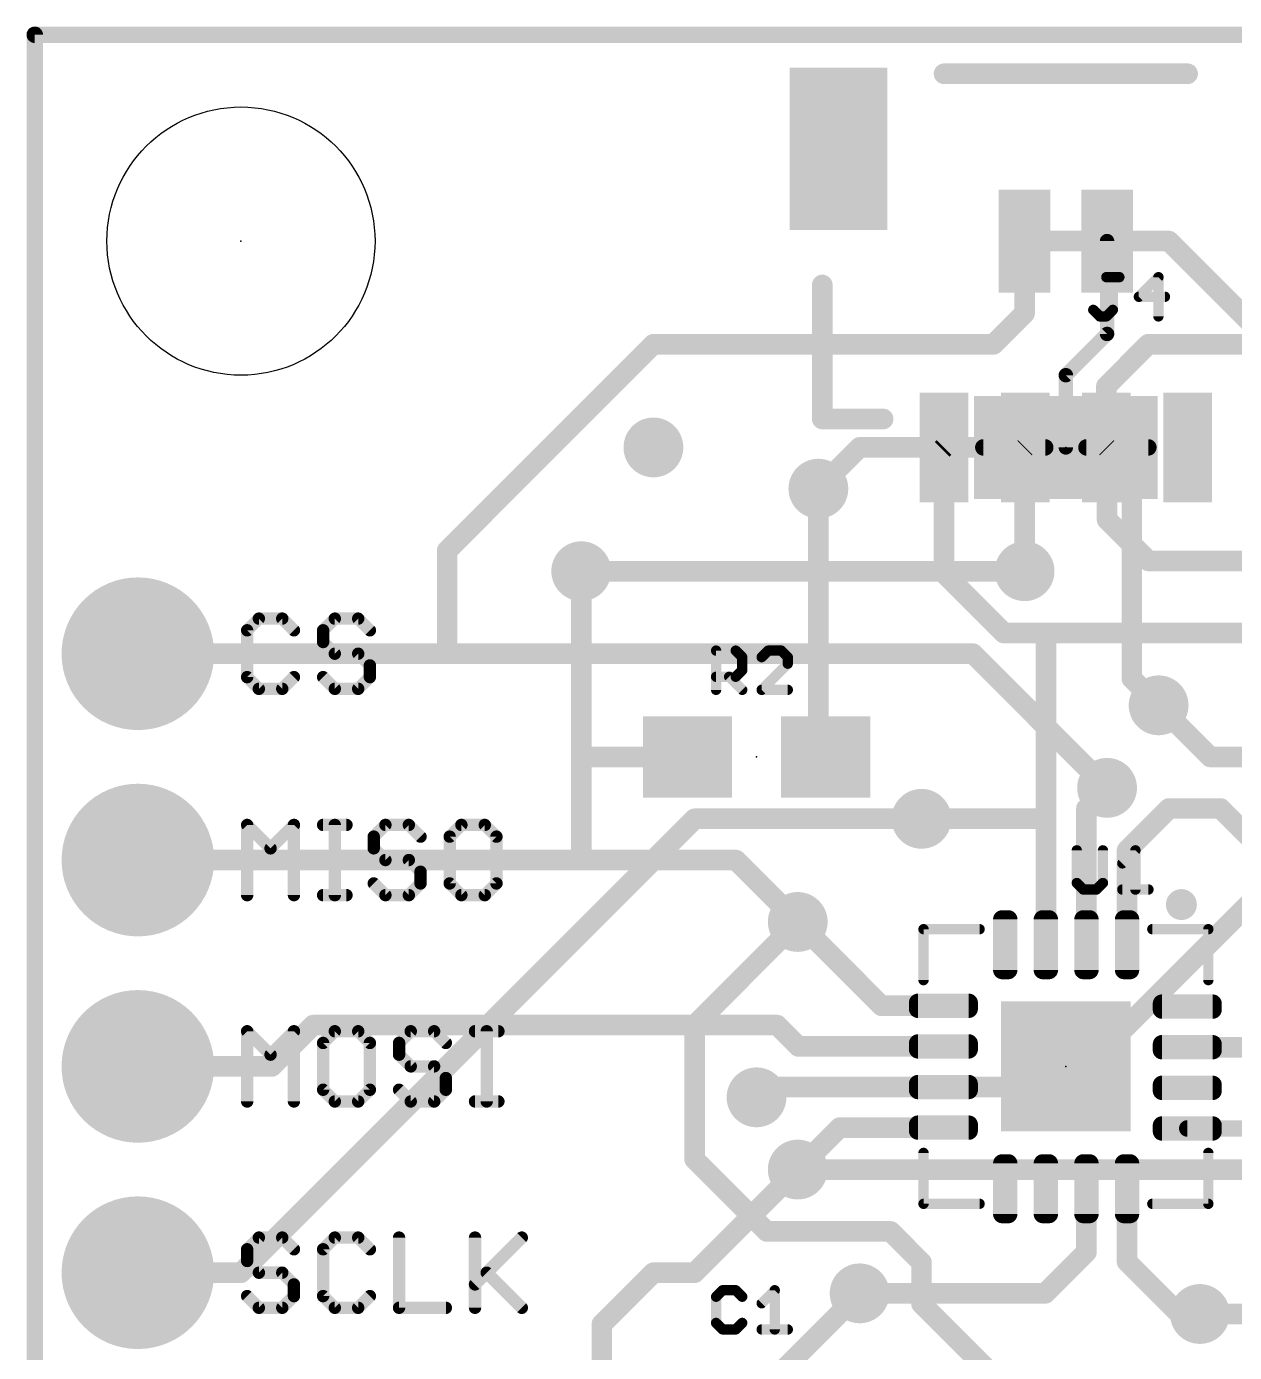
# Model space of a CAD drawing. Extents: x -21 to 25.5, y -12.7 to 25.5.
# Drawn here: x -0.1 to 14.78, y 9.18 to 25.5 of the extents above; entities that cross this region are included whole.
import ezdxf

# ---------------------------------------------------------------- set-up
doc = ezdxf.new("R2010")
doc.units = 0
for name, color, linetype in [('1', 12, 'CONTINUOUS'), ('16', 132, 'CONTINUOUS'), ('17', 110, 'CONTINUOUS'), ('18', 110, 'CONTINUOUS'), ('20', 53, 'CONTINUOUS'), ('21', 41, 'CONTINUOUS'), ('23', 53, 'CONTINUOUS'), ('25', 253, 'CONTINUOUS')]:
    doc.layers.add(name, color=color, linetype=linetype)

# ---------------------------------------------------------------- blocks, each defined once
blk = doc.blocks.new('ROUNDP')
at = {"const_width": 0.5}
blk.add_lwpolyline([(0, -0.25, 1), (0, 0.25, 1), (0, -0.25)], format="xyb", dxfattribs=at)
blk = doc.blocks.new('RECT')
blk.add_solid([(-0.5, -0.5), (0.5, -0.5), (-0.5, 0.5), (0.5, 0.5)])
blk = doc.blocks.new('RECT136000X48000R75')
at = {"const_width": 0.1125}
blk.add_lwpolyline([(0.3688, -0.0375), (0.3688, 0.0375, 0.4142), (0.3125, 0.0938), (-0.3125, 0.0938, 0.4142), (-0.3688, 0.0375), (-0.3688, -0.0375, 0.4142), (-0.3125, -0.0938), (0.3125, -0.0938, 0.4142)], format="xyb", close=True, dxfattribs=at)
blk.add_solid([(-0.3379, -0.0629), (0.3379, -0.0629), (-0.3379, 0.0629), (0.3379, 0.0629)])
blk = doc.blocks.new('ROUNDV')
at = {"const_width": 0.5}
blk.add_lwpolyline([(0, -0.25, 1), (0, 0.25, 1), (0, -0.25)], format="xyb", dxfattribs=at)

msp = doc.modelspace()

# ---------------------------------------------------------------- linework, layer by layer
at = {"layer": '1'}
for points, const_width in [([(0, 25.4), (0, 0)], 0.2032), ([(25.4, 25.4), (0, 25.4)], 0.2032), ([(13.2, 21.074), (13.716, 21.59)], 0.254), ([(13.716, 21.59), (15.24, 21.59)], 0.254), ([(13.2, 20.32), (13.2, 21.074)], 0.254), ([(11.2, 20.32), (11.176, 20.296)], 0.254), ([(11.2, 20.32), (11.2, 18.772)], 0.254), ([(12.2, 20.32), (12.192, 20.312)], 0.254), ([(12.192, 20.312), (12.192, 18.796)], 0.254), ([(13.2, 20.32), (13.208, 20.312)], 0.254), ([(13.208, 20.312), (13.208, 19.431)], 0.254), ([(9.652, 16.598), (9.652, 19.812)], 0.254), ([(13.208, 19.431), (13.716, 18.923)], 0.254), ([(13.716, 18.923), (17.907, 18.923)], 0.254), ([(6.731, 18.796), (6.731, 16.51)], 0.254), ([(11.2, 18.772), (11.938, 18.034)], 0.254), ([(12.454, 18.034), (11.938, 18.034)], 0.254), ([(16.637, 18.034), (12.454, 18.034)], 0.254), ([(12.454, 15.748), (12.454, 18.034)], 0.254), ([(13.843, 17.145), (14.478, 16.51)], 0.254), ([(8.04, 16.51), (8.001, 16.549)], 0.254), ([(9.74, 16.51), (9.652, 16.598)], 0.254), ([(6.731, 16.51), (6.731, 15.24)], 0.254), ([(8.04, 16.51), (6.731, 16.51)], 0.254), ([(14.478, 16.51), (15.66, 16.51)], 0.254), ([(12.954, 15.875), (13.208, 16.129)], 0.254), ([(13.208, 16.129), (13.025, 15.946)], 0.254), ([(12.954, 14.198), (12.954, 15.875)], 0.254), ([(13.454, 15.359), (13.97, 15.875)], 0.254), ([(13.97, 15.875), (14.605, 15.875)], 0.254), ([(14.605, 15.875), (16.51, 13.97)], 0.254), ([(10.922, 15.748), (12.454, 15.748)], 0.254), ([(12.454, 14.198), (12.454, 15.748)], 0.254), ([(1.27, 15.24), (6.731, 15.24)], 0.254), ([(6.731, 15.24), (8.636, 15.24)], 0.254), ([(9.398, 14.478), (8.636, 15.24)], 0.254), ([(13.454, 14.198), (13.454, 15.359)], 0.254), ([(10.43, 13.446), (9.398, 14.478)], 0.254), ([(11.192, 13.446), (10.43, 13.446)], 0.254), ([(3.429, 13.208), (2.921, 12.7)], 0.254), ([(9.144, 13.208), (3.429, 13.208)], 0.254), ([(9.406, 12.946), (9.144, 13.208)], 0.254), ([(11.192, 12.946), (9.406, 12.946)], 0.254), ([(14.196, 12.936), (16.274, 12.936)], 0.254), ([(2.921, 12.7), (1.27, 12.7)], 0.254), ([(9.017, 12.446), (8.89, 12.319)], 0.254), ([(11.192, 12.446), (9.017, 12.446)], 0.254), ([(8.946, 12.375), (8.89, 12.319)], 0.254), ([(9.914, 11.946), (9.398, 11.43)], 0.254), ([(11.192, 11.946), (9.914, 11.946)], 0.254), ([(14.196, 11.936), (15.24, 11.936)], 0.2032), ([(9.398, 11.43), (9.693, 11.725)], 0.254), ([(8.128, 10.16), (9.398, 11.43)], 0.254), ([(9.398, 11.43), (9.31, 11.342)], 0.254), ([(12.954, 11.194), (12.954, 10.414)], 0.254), ([(13.454, 11.194), (13.454, 10.295)], 0.254), ([(12.954, 10.414), (12.446, 9.906)], 0.254), ([(6.985, 9.525), (7.62, 10.16)], 0.254), ([(7.62, 10.16), (8.128, 10.16)], 0.254), ([(13.454, 10.295), (14.097, 9.652)], 0.254), ([(12.446, 9.906), (10.16, 9.906)], 0.254), ([(6.985, 8.636), (6.985, 9.525)], 0.254), ([(14.097, 9.652), (14.351, 9.652)], 0.254)]:
    msp.add_lwpolyline(points, dxfattribs=dict(at, const_width=const_width))
for points, const_width in [([(0.0508, 25.4, 1), (-0.0508, 25.4)], 0.1016), ([(0, 25.4508, 1), (0, 25.3492)], 0.1016), ([(13.716, 21.6535, 1), (13.716, 21.5265)], 0.127), ([(13.7609, 21.5451, 1), (13.6711, 21.6349)], 0.127), ([(13.2635, 21.074, 1), (13.1365, 21.074)], 0.127), ([(13.1551, 21.1189, 1), (13.2449, 21.0291)], 0.127), ([(11.1311, 20.3409, 1), (11.2209, 20.2511)], 0.127), ([(11.2635, 20.32, 1), (11.1365, 20.32)], 0.127), ([(11.2449, 20.2751, 1), (11.1551, 20.3649)], 0.127), ([(12.2555, 20.312, 1), (12.1285, 20.312)], 0.127), ([(12.1471, 20.3569, 1), (12.2369, 20.2671)], 0.127), ([(12.2449, 20.2751, 1), (12.1551, 20.3649)], 0.127), ([(13.2449, 20.3649, 1), (13.1551, 20.2751)], 0.127), ([(13.2715, 20.312, 1), (13.1445, 20.312)], 0.127), ([(13.1631, 20.2671, 1), (13.2529, 20.3569)], 0.127), ([(13.1365, 20.32, 1), (13.2635, 20.32)], 0.127), ([(9.7155, 19.812, 1), (9.5885, 19.812)], 0.127), ([(13.2529, 19.4759, 1), (13.1631, 19.3861)], 0.127), ([(13.1445, 19.431, 1), (13.2715, 19.431)], 0.127), ([(13.716, 18.9865, 1), (13.716, 18.8595)], 0.127), ([(13.6711, 18.8781, 1), (13.7609, 18.9679)], 0.127), ([(6.7945, 18.796, 1), (6.6675, 18.796)], 0.127), ([(11.2449, 18.8169, 1), (11.1551, 18.7271)], 0.127), ([(11.1365, 18.772, 1), (11.2635, 18.772)], 0.127), ([(12.1285, 18.796, 1), (12.2555, 18.796)], 0.127), ([(11.938, 18.0975, 1), (11.938, 17.9705)], 0.127), ([(11.8931, 17.9891, 1), (11.9829, 18.0789)], 0.127), ([(12.454, 18.0975, 1), (12.454, 17.9705)], 0.127), ([(12.5175, 18.034, 1), (12.3905, 18.034)], 0.127), ([(12.454, 17.9705, 1), (12.454, 18.0975)], 0.127), ([(13.8879, 17.1899, 1), (13.7981, 17.1001)], 0.127), ([(8.0459, 16.5939, 1), (7.9561, 16.5041)], 0.127), ([(9.6969, 16.6429, 1), (9.6071, 16.5531)], 0.127), ([(9.5885, 16.598, 1), (9.7155, 16.598)], 0.127), ([(6.7945, 16.51, 1), (6.6675, 16.51)], 0.127), ([(6.731, 16.5735, 1), (6.731, 16.4465)], 0.127), ([(6.6675, 16.51, 1), (6.7945, 16.51)], 0.127), ([(7.9951, 16.4651, 1), (8.0849, 16.5549)], 0.127), ([(8.04, 16.4465, 1), (8.04, 16.5735)], 0.127), ([(9.6951, 16.4651, 1), (9.7849, 16.5549)], 0.127), ([(14.478, 16.5735, 1), (14.478, 16.4465)], 0.127), ([(14.4331, 16.4651, 1), (14.5229, 16.5549)], 0.127), ([(13.2529, 16.0841, 1), (13.1631, 16.1739)], 0.127), ([(13.2529, 16.0841, 1), (13.1631, 16.1739)], 0.127), ([(13.0175, 15.875, 1), (12.8905, 15.875)], 0.127), ([(12.9801, 15.9909, 1), (13.0699, 15.9011)], 0.127), ([(13.97, 15.9385, 1), (13.97, 15.8115)], 0.127), ([(14.0149, 15.8301, 1), (13.9251, 15.9199)], 0.127), ([(14.6499, 15.9199, 1), (14.5601, 15.8301)], 0.127), ([(14.605, 15.8115, 1), (14.605, 15.9385)], 0.127), ([(10.922, 15.8115, 1), (10.922, 15.6845)], 0.127), ([(12.5175, 15.748, 1), (12.3905, 15.748)], 0.127), ([(12.454, 15.6845, 1), (12.454, 15.8115)], 0.127), ([(12.9091, 15.9199, 1), (12.9989, 15.8301)], 0.127), ([(12.3905, 15.748, 1), (12.5175, 15.748)], 0.127), ([(1.27, 15.3035, 1), (1.27, 15.1765)], 0.127), ([(6.731, 15.3035, 1), (6.731, 15.1765)], 0.127), ([(6.731, 15.1765, 1), (6.731, 15.3035)], 0.127), ([(8.6809, 15.2849, 1), (8.5911, 15.1951)], 0.127), ([(8.636, 15.1765, 1), (8.636, 15.3035)], 0.127), ([(13.5175, 15.359, 1), (13.3905, 15.359)], 0.127), ([(13.4091, 15.4039, 1), (13.4989, 15.3141)], 0.127), ([(6.6675, 15.24, 1), (6.7945, 15.24)], 0.127), ([(9.4429, 14.5229, 1), (9.3531, 14.4331)], 0.127), ([(9.3531, 14.4331, 1), (9.4429, 14.5229)], 0.127), ([(12.3905, 14.198, 1), (12.5175, 14.198)], 0.127), ([(12.8905, 14.198, 1), (13.0175, 14.198)], 0.127), ([(13.3905, 14.198, 1), (13.5175, 14.198)], 0.127), ([(10.43, 13.5095, 1), (10.43, 13.3825)], 0.127), ([(10.3851, 13.4011, 1), (10.4749, 13.4909)], 0.127), ([(11.192, 13.3825, 1), (11.192, 13.5095)], 0.127), ([(3.429, 13.2715, 1), (3.429, 13.1445)], 0.127), ([(3.4739, 13.1631, 1), (3.3841, 13.2529)], 0.127), ([(9.1889, 13.2529, 1), (9.0991, 13.1631)], 0.127), ([(9.144, 13.1445, 1), (9.144, 13.2715)], 0.127), ([(9.406, 13.0095, 1), (9.406, 12.8825)], 0.127), ([(11.192, 12.8825, 1), (11.192, 13.0095)], 0.127), ([(14.196, 12.9995, 1), (14.196, 12.8725)], 0.127), ([(9.3611, 12.9011, 1), (9.4509, 12.9909)], 0.127), ([(1.27, 12.7635, 1), (1.27, 12.6365)], 0.127), ([(2.8761, 12.7449, 1), (2.9659, 12.6551)], 0.127), ([(2.921, 12.6365, 1), (2.921, 12.7635)], 0.127), ([(9.017, 12.5095, 1), (9.017, 12.3825)], 0.127), ([(9.0619, 12.4011, 1), (8.9721, 12.4909)], 0.127), ([(11.192, 12.3825, 1), (11.192, 12.5095)], 0.127), ([(8.8451, 12.3639, 1), (8.9349, 12.2741)], 0.127), ([(8.8451, 12.3639, 1), (8.9349, 12.2741)], 0.127), ([(8.9909, 12.3301, 1), (8.9011, 12.4199)], 0.127), ([(9.914, 12.0095, 1), (9.914, 11.8825)], 0.127), ([(9.9589, 11.9011, 1), (9.8691, 11.9909)], 0.127), ([(11.192, 11.8825, 1), (11.192, 12.0095)], 0.127), ([(14.196, 11.9868, 1), (14.196, 11.8852)], 0.1016), ([(9.7379, 11.6801, 1), (9.6481, 11.7699)], 0.127), ([(9.2651, 11.3869, 1), (9.3549, 11.2971)], 0.127), ([(9.3531, 11.4749, 1), (9.4429, 11.3851)], 0.127), ([(9.3531, 11.4749, 1), (9.4429, 11.3851)], 0.127), ([(9.4429, 11.3851, 1), (9.3531, 11.4749)], 0.127), ([(9.4429, 11.3851, 1), (9.3531, 11.4749)], 0.127), ([(13.0175, 11.194, 1), (12.8905, 11.194)], 0.127), ([(13.5175, 11.194, 1), (13.3905, 11.194)], 0.127), ([(12.8905, 10.414, 1), (13.0175, 10.414)], 0.127), ([(12.9989, 10.3691, 1), (12.9091, 10.4589)], 0.127), ([(7.62, 10.2235, 1), (7.62, 10.0965)], 0.127), ([(7.6649, 10.1151, 1), (7.5751, 10.2049)], 0.127), ([(8.128, 10.0965, 1), (8.128, 10.2235)], 0.127), ([(13.4989, 10.3399, 1), (13.4091, 10.2501)], 0.127), ([(13.3905, 10.295, 1), (13.5175, 10.295)], 0.127), ([(8.0831, 10.2049, 1), (8.1729, 10.1151)], 0.127), ([(10.16, 9.9695, 1), (10.16, 9.8425)], 0.127), ([(12.4011, 9.9509, 1), (12.4909, 9.8611)], 0.127), ([(12.446, 9.8425, 1), (12.446, 9.9695)], 0.127), ([(7.0485, 9.525, 1), (6.9215, 9.525)], 0.127), ([(6.9401, 9.5699, 1), (7.0299, 9.4801)], 0.127), ([(14.097, 9.7155, 1), (14.097, 9.5885)], 0.127), ([(14.0521, 9.6071, 1), (14.1419, 9.6969)], 0.127), ([(14.351, 9.5885, 1), (14.351, 9.7155)], 0.127)]:
    msp.add_lwpolyline(points, format="xyb", dxfattribs=dict(at, const_width=const_width))
at = {"layer": '16'}
for points, const_width in [([(0, 25.4), (0, 0)], 0.2032), ([(25.4, 25.4), (0, 25.4)], 0.2032), ([(12.192, 22.86), (13.208, 22.86)], 0.254), ([(12.192, 22.86), (13.208, 22.86)], 0.254), ([(12.192, 22.86), (12.192, 21.971)], 0.254), ([(13.97, 22.86), (13.208, 22.86)], 0.254), ([(13.208, 21.717), (13.208, 22.86)], 0.1778), ([(15.24, 21.59), (13.97, 22.86)], 0.254), ([(12.192, 21.971), (11.811, 21.59)], 0.254), ([(7.62, 21.59), (5.08, 19.05)], 0.254), ([(11.811, 21.59), (7.62, 21.59)], 0.254), ([(12.7, 21.209), (13.208, 21.717)], 0.1778), ([(12.7, 20.32), (12.7, 21.209)], 0.1778), ([(10.16, 20.32), (9.652, 19.812)], 0.254), ([(11.8872, 20.32), (10.16, 20.32)], 0.254), ([(11.684, 20.32), (12.446, 20.32)], 0.2032), ([(12.954, 20.32), (13.716, 20.32)], 0.2032), ([(13.5128, 20.32), (13.5128, 17.4752)], 0.254), ([(5.08, 19.05), (5.08, 17.78)], 0.254), ([(6.731, 18.796), (12.192, 18.796)], 0.254), ([(5.08, 17.78), (1.27, 17.78)], 0.254), ([(11.557, 17.78), (5.08, 17.78)], 0.254), ([(13.208, 16.129), (11.557, 17.78)], 0.254), ([(12.7, 12.446), (18.034, 17.78)], 0.254), ([(13.5128, 17.4752), (13.843, 17.145)], 0.254), ([(8.128, 15.748), (2.54, 10.16)], 0.254), ([(10.922, 15.748), (8.128, 15.748)], 0.254), ([(8.128, 13.208), (9.398, 14.478)], 0.254), ([(8.128, 11.557), (8.128, 13.208)], 0.254), ([(9.017, 12.446), (8.89, 12.319)], 0.254), ([(12.7, 12.446), (9.017, 12.446)], 0.254), ([(8.128, 11.557), (9.017, 10.668)], 0.254), ([(9.398, 11.43), (17.272, 11.43)], 0.254), ([(9.017, 10.668), (10.541, 10.668)], 0.254), ([(10.922, 10.287), (10.541, 10.668)], 0.254), ([(2.54, 10.16), (1.27, 10.16)], 0.254), ([(10.922, 9.779), (10.922, 10.287)], 0.254), ([(10.16, 9.906), (8.255, 8.001)], 0.254), ([(12.065, 8.636), (10.922, 9.779)], 0.254), ([(14.351, 9.652), (19.558, 9.652)], 0.254)]:
    msp.add_lwpolyline(points, dxfattribs=dict(at, const_width=const_width))
for points, const_width in [([(0.0508, 25.4, 1), (-0.0508, 25.4)], 0.1016), ([(0, 25.4508, 1), (0, 25.3492)], 0.1016), ([(12.192, 22.9235, 1), (12.192, 22.7965)], 0.127), ([(12.192, 22.9235, 1), (12.192, 22.7965)], 0.127), ([(12.2555, 22.86, 1), (12.1285, 22.86)], 0.127), ([(13.208, 22.9235, 1), (13.208, 22.7965)], 0.127), ([(13.2524, 22.86, 1), (13.1636, 22.86)], 0.0889), ([(13.208, 22.7965, 1), (13.208, 22.9235)], 0.127), ([(13.208, 22.7965, 1), (13.208, 22.9235)], 0.127), ([(14.0149, 22.9049, 1), (13.9251, 22.8151)], 0.127), ([(13.97, 22.7965, 1), (13.97, 22.9235)], 0.127), ([(12.2369, 21.9261, 1), (12.1471, 22.0159)], 0.127), ([(12.1285, 21.971, 1), (12.2555, 21.971)], 0.127), ([(7.62, 21.6535, 1), (7.62, 21.5265)], 0.127), ([(7.6649, 21.5451, 1), (7.5751, 21.6349)], 0.127), ([(11.811, 21.5265, 1), (11.811, 21.6535)], 0.127), ([(13.1636, 21.717, 1), (13.2524, 21.717)], 0.0889), ([(13.2394, 21.6856, 1), (13.1766, 21.7484)], 0.0889), ([(11.7661, 21.6349, 1), (11.8559, 21.5451)], 0.127), ([(12.6686, 21.2404, 1), (12.7314, 21.1776)], 0.0889), ([(12.7445, 21.209, 1), (12.6556, 21.209)], 0.0889), ([(10.16, 20.3835, 1), (10.16, 20.2565)], 0.127), ([(10.2049, 20.2751, 1), (10.1151, 20.3649)], 0.127), ([(11.684, 20.3708, 1), (11.684, 20.2692)], 0.1016), ([(11.8872, 20.2565, 1), (11.8872, 20.3835)], 0.127), ([(12.446, 20.2692, 1), (12.446, 20.3708)], 0.1016), ([(12.954, 20.3708, 1), (12.954, 20.2692)], 0.1016), ([(13.5763, 20.32, 1), (13.4493, 20.32)], 0.127), ([(13.716, 20.2692, 1), (13.716, 20.3708)], 0.1016), ([(12.6556, 20.32, 1), (12.7445, 20.32)], 0.0889), ([(9.6071, 19.8569, 1), (9.6969, 19.7671)], 0.127), ([(5.1435, 19.05, 1), (5.0165, 19.05)], 0.127), ([(5.0351, 19.0949, 1), (5.1249, 19.0051)], 0.127), ([(6.731, 18.8595, 1), (6.731, 18.7325)], 0.127), ([(12.192, 18.7325, 1), (12.192, 18.8595)], 0.127), ([(1.27, 17.8435, 1), (1.27, 17.7165)], 0.127), ([(5.08, 17.8435, 1), (5.08, 17.7165)], 0.127), ([(5.0165, 17.78, 1), (5.1435, 17.78)], 0.127), ([(5.08, 17.7165, 1), (5.08, 17.8435)], 0.127), ([(11.6019, 17.8249, 1), (11.5121, 17.7351)], 0.127), ([(11.557, 17.7165, 1), (11.557, 17.8435)], 0.127), ([(13.5577, 17.5201, 1), (13.4679, 17.4303)], 0.127), ([(13.4493, 17.4752, 1), (13.5763, 17.4752)], 0.127), ([(13.7981, 17.1001, 1), (13.8879, 17.1899)], 0.127), ([(13.1631, 16.0841, 1), (13.2529, 16.1739)], 0.127), ([(8.128, 15.8115, 1), (8.128, 15.6845)], 0.127), ([(8.1729, 15.7031, 1), (8.0831, 15.7929)], 0.127), ([(10.922, 15.6845, 1), (10.922, 15.8115)], 0.127), ([(9.4429, 14.4331, 1), (9.3531, 14.5229)], 0.127), ([(8.1915, 13.208, 1), (8.0645, 13.208)], 0.127), ([(8.0831, 13.2529, 1), (8.1729, 13.1631)], 0.127), ([(9.017, 12.5095, 1), (9.017, 12.3825)], 0.127), ([(9.0619, 12.4011, 1), (8.9721, 12.4909)], 0.127), ([(12.7, 12.3825, 1), (12.7, 12.5095)], 0.127), ([(8.8451, 12.3639, 1), (8.9349, 12.2741)], 0.127), ([(12.6551, 12.4909, 1), (12.7449, 12.4011)], 0.127), ([(8.1729, 11.6019, 1), (8.0831, 11.5121)], 0.127), ([(8.0645, 11.557, 1), (8.1915, 11.557)], 0.127), ([(9.398, 11.4935, 1), (9.398, 11.3665)], 0.127), ([(9.017, 10.7315, 1), (9.017, 10.6045)], 0.127), ([(8.9721, 10.6231, 1), (9.0619, 10.7129)], 0.127), ([(10.5859, 10.7129, 1), (10.4961, 10.6231)], 0.127), ([(10.541, 10.6045, 1), (10.541, 10.7315)], 0.127), ([(1.27, 10.2235, 1), (1.27, 10.0965)], 0.127), ([(2.54, 10.0965, 1), (2.54, 10.2235)], 0.127), ([(10.9855, 10.287, 1), (10.8585, 10.287)], 0.127), ([(10.8771, 10.2421, 1), (10.9669, 10.3319)], 0.127), ([(2.4951, 10.2049, 1), (2.5849, 10.1151)], 0.127), ([(10.2049, 9.8611, 1), (10.1151, 9.9509)], 0.127), ([(10.9669, 9.8239, 1), (10.8771, 9.7341)], 0.127), ([(10.8585, 9.779, 1), (10.9855, 9.779)], 0.127), ([(14.351, 9.7155, 1), (14.351, 9.5885)], 0.127)]:
    msp.add_lwpolyline(points, format="xyb", dxfattribs=dict(at, const_width=const_width))
at = {"layer": '20', "const_width": 0.2032}
for points in [[(0, 0), (0, 25.4)], [(0, 25.4), (25.4, 25.4)]]:
    msp.add_lwpolyline(points, dxfattribs=at)
at = {"layer": '20', "const_width": 0.1016}
for points in [[(0.0508, 25.4, 1), (-0.0508, 25.4)], [(0, 25.4508, 1), (0, 25.3492)]]:
    msp.add_lwpolyline(points, format="xyb", dxfattribs=at)
at = {"layer": '20'}
msp.add_circle((2.54, 22.86), 1.651, dxfattribs=at)
at = {"layer": '21'}
for points, const_width in [([(14.2, 24.92), (11.2, 24.92)], 0.254), ([(9.7, 20.67), (9.7, 22.32)], 0.254), ([(10.45, 20.67), (9.7, 20.67)], 0.254), ([(2.7603, 18.2125), (2.6162, 18.0685)], 0.1524), ([(3.0484, 18.2125), (2.7603, 18.2125)], 0.1524), ([(3.1924, 18.0685), (3.0484, 18.2125)], 0.1524), ([(3.6958, 18.2125), (3.5517, 18.0685)], 0.1524), ([(3.9839, 18.2125), (3.6958, 18.2125)], 0.1524), ([(4.1279, 18.0685), (3.9839, 18.2125)], 0.1524), ([(2.6162, 18.0685), (2.6162, 17.4923)], 0.1524), ([(3.5517, 18.0685), (3.5517, 17.9244)], 0.1524), ([(3.5517, 17.9244), (3.6958, 17.7804)], 0.1524), ([(3.6958, 17.7804), (3.9839, 17.7804)], 0.1524), ([(3.9839, 17.7804), (4.1279, 17.6363)], 0.1524), ([(4.1279, 17.6363), (4.1279, 17.4923)], 0.1524), ([(2.6162, 17.4923), (2.7603, 17.3482)], 0.1524), ([(3.0484, 17.3482), (3.1924, 17.4923)], 0.1524), ([(3.6958, 17.3482), (3.5517, 17.4923)], 0.1524), ([(4.1279, 17.4923), (3.9839, 17.3482)], 0.1524), ([(2.7603, 17.3482), (3.0484, 17.3482)], 0.1524), ([(3.9839, 17.3482), (3.6958, 17.3482)], 0.1524), ([(2.6162, 14.8082), (2.6162, 15.6725)], 0.1524), ([(2.6162, 15.6725), (2.9043, 15.3844)], 0.1524), ([(2.9043, 15.3844), (3.1924, 15.6725)], 0.1524), ([(3.1924, 15.6725), (3.1924, 14.8082)], 0.1524), ([(3.5517, 15.6725), (3.8398, 15.6725)], 0.1524), ([(3.6958, 14.8082), (3.6958, 15.6725)], 0.1524), ([(4.3195, 15.6725), (4.1754, 15.5285)], 0.1524), ([(4.6076, 15.6725), (4.3195, 15.6725)], 0.1524), ([(4.7516, 15.5285), (4.6076, 15.6725)], 0.1524), ([(5.255, 15.6725), (5.1109, 15.5285)], 0.1524), ([(5.5431, 15.6725), (5.255, 15.6725)], 0.1524), ([(5.6871, 15.5285), (5.5431, 15.6725)], 0.1524), ([(4.1754, 15.5285), (4.1754, 15.3844)], 0.1524), ([(5.1109, 15.5285), (5.1109, 14.9523)], 0.1524), ([(5.6871, 14.9523), (5.6871, 15.5285)], 0.1524), ([(4.1754, 15.3844), (4.3195, 15.2404)], 0.1524), ([(4.3195, 15.2404), (4.6076, 15.2404)], 0.1524), ([(4.6076, 15.2404), (4.7516, 15.0963)], 0.1524), ([(4.3195, 14.8082), (4.1754, 14.9523)], 0.1524), ([(4.7516, 14.9523), (4.6076, 14.8082)], 0.1524), ([(4.7516, 15.0963), (4.7516, 14.9523)], 0.1524), ([(5.1109, 14.9523), (5.255, 14.8082)], 0.1524), ([(5.5431, 14.8082), (5.6871, 14.9523)], 0.1524), ([(3.5517, 14.8082), (3.8398, 14.8082)], 0.1524), ([(4.6076, 14.8082), (4.3195, 14.8082)], 0.1524), ([(5.255, 14.8082), (5.5431, 14.8082)], 0.1524), ([(10.9474, 14.3891), (10.9474, 13.7621)], 0.127), ([(11.6379, 14.3891), (10.9474, 14.3891)], 0.127), ([(13.7649, 14.3891), (14.4554, 14.3891)], 0.127), ([(14.4554, 14.3891), (14.4554, 13.7621)], 0.127), ([(2.6162, 12.2682), (2.6162, 13.1325)], 0.1524), ([(2.6162, 13.1325), (2.9043, 12.8444)], 0.1524), ([(2.9043, 12.8444), (3.1924, 13.1325)], 0.1524), ([(3.1924, 13.1325), (3.1924, 12.2682)], 0.1524), ([(3.6958, 13.1325), (3.5517, 12.9885)], 0.1524), ([(3.5517, 12.9885), (3.5517, 12.4123)], 0.1524), ([(3.9839, 13.1325), (3.6958, 13.1325)], 0.1524), ([(4.1279, 12.9885), (3.9839, 13.1325)], 0.1524), ([(4.1279, 12.4123), (4.1279, 12.9885)], 0.1524), ([(4.6313, 13.1325), (4.4872, 12.9885)], 0.1524), ([(4.4872, 12.9885), (4.4872, 12.8444)], 0.1524), ([(4.9194, 13.1325), (4.6313, 13.1325)], 0.1524), ([(5.0635, 12.9885), (4.9194, 13.1325)], 0.1524), ([(5.4228, 13.1325), (5.7109, 13.1325)], 0.1524), ([(5.5668, 12.2682), (5.5668, 13.1325)], 0.1524), ([(4.4872, 12.8444), (4.6313, 12.7004)], 0.1524), ([(4.6313, 12.7004), (4.9194, 12.7004)], 0.1524), ([(4.9194, 12.7004), (5.0635, 12.5563)], 0.1524), ([(5.0635, 12.5563), (5.0635, 12.4123)], 0.1524), ([(3.5517, 12.4123), (3.6958, 12.2682)], 0.1524), ([(3.9839, 12.2682), (4.1279, 12.4123)], 0.1524), ([(4.6313, 12.2682), (4.4872, 12.4123)], 0.1524), ([(5.0635, 12.4123), (4.9194, 12.2682)], 0.1524), ([(3.6958, 12.2682), (3.9839, 12.2682)], 0.1524), ([(4.9194, 12.2682), (4.6313, 12.2682)], 0.1524), ([(5.4228, 12.2682), (5.7109, 12.2682)], 0.1524), ([(10.9474, 11.0081), (10.9474, 11.6351)], 0.127), ([(14.4554, 11.0081), (14.4554, 11.6351)], 0.127), ([(11.6379, 11.0081), (10.9474, 11.0081)], 0.127), ([(13.7649, 11.0081), (14.4554, 11.0081)], 0.127), ([(2.7603, 10.5925), (2.6162, 10.4485)], 0.1524), ([(3.0484, 10.5925), (2.7603, 10.5925)], 0.1524), ([(3.1924, 10.4485), (3.0484, 10.5925)], 0.1524), ([(3.6958, 10.5925), (3.5517, 10.4485)], 0.1524), ([(3.9839, 10.5925), (3.6958, 10.5925)], 0.1524), ([(4.1279, 10.4485), (3.9839, 10.5925)], 0.1524), ([(4.4872, 10.5925), (4.4872, 9.7282)], 0.1524), ([(5.4228, 10.5925), (5.4228, 9.7282)], 0.1524), ([(5.4228, 10.0163), (5.999, 10.5925)], 0.1524), ([(2.6162, 10.4485), (2.6162, 10.3044)], 0.1524), ([(3.5517, 10.4485), (3.5517, 9.8723)], 0.1524), ([(2.6162, 10.3044), (2.7603, 10.1604)], 0.1524), ([(2.7603, 10.1604), (3.0484, 10.1604)], 0.1524), ([(3.0484, 10.1604), (3.1924, 10.0163)], 0.1524), ([(5.5668, 10.1604), (5.999, 9.7282)], 0.1524), ([(3.1924, 10.0163), (3.1924, 9.8723)], 0.1524), ([(2.7603, 9.7282), (2.6162, 9.8723)], 0.1524), ([(3.0484, 9.7282), (2.7603, 9.7282)], 0.1524), ([(3.1924, 9.8723), (3.0484, 9.7282)], 0.1524), ([(3.5517, 9.8723), (3.6958, 9.7282)], 0.1524), ([(3.6958, 9.7282), (3.9839, 9.7282)], 0.1524), ([(3.9839, 9.7282), (4.1279, 9.8723)], 0.1524), ([(4.4872, 9.7282), (5.0635, 9.7282)], 0.1524)]:
    msp.add_lwpolyline(points, dxfattribs=dict(at, const_width=const_width))
for points, const_width in [([(11.2, 24.9835, 1), (11.2, 24.8565)], 0.127), ([(14.2, 24.8565, 1), (14.2, 24.9835)], 0.127), ([(9.7635, 22.32, 1), (9.6365, 22.32)], 0.127), ([(9.7, 20.7335, 1), (9.7, 20.6065)], 0.127), ([(9.6365, 20.67, 1), (9.7635, 20.67)], 0.127), ([(10.45, 20.6065, 1), (10.45, 20.7335)], 0.127), ([(2.7603, 18.2506, 1), (2.7603, 18.1744)], 0.0762), ([(2.7872, 18.1856, 1), (2.7333, 18.2395)], 0.0762), ([(3.0753, 18.2395, 1), (3.0214, 18.1856)], 0.0762), ([(3.0484, 18.1744, 1), (3.0484, 18.2506)], 0.0762), ([(3.6958, 18.2506, 1), (3.6958, 18.1744)], 0.0762), ([(3.7227, 18.1856, 1), (3.6688, 18.2395)], 0.0762), ([(4.0108, 18.2395, 1), (3.9569, 18.1856)], 0.0762), ([(3.9839, 18.1744, 1), (3.9839, 18.2506)], 0.0762), ([(2.6543, 18.0685, 1), (2.5781, 18.0685)], 0.0762), ([(2.5893, 18.0954, 1), (2.6431, 18.0415)], 0.0762), ([(3.1655, 18.0415, 1), (3.2194, 18.0954)], 0.0762), ([(3.5898, 18.0685, 1), (3.5136, 18.0685)], 0.0762), ([(3.5248, 18.0954, 1), (3.5787, 18.0415)], 0.0762), ([(4.101, 18.0415, 1), (4.1549, 18.0954)], 0.0762), ([(3.5787, 17.9514, 1), (3.5248, 17.8975)], 0.0762), ([(3.5136, 17.9244, 1), (3.5898, 17.9244)], 0.0762), ([(3.6958, 17.8185, 1), (3.6958, 17.7423)], 0.0762), ([(3.6688, 17.7534, 1), (3.7227, 17.8073)], 0.0762), ([(4.0108, 17.8073, 1), (3.9569, 17.7534)], 0.0762), ([(3.9839, 17.7423, 1), (3.9839, 17.8185)], 0.0762), ([(4.166, 17.6363, 1), (4.0898, 17.6363)], 0.0762), ([(4.101, 17.6094, 1), (4.1549, 17.6633)], 0.0762), ([(2.6431, 17.5192, 1), (2.5893, 17.4653)], 0.0762), ([(2.5781, 17.4923, 1), (2.6543, 17.4923)], 0.0762), ([(3.2194, 17.4653, 1), (3.1655, 17.5192)], 0.0762), ([(3.5787, 17.5192, 1), (3.5248, 17.4653)], 0.0762), ([(4.0898, 17.4923, 1), (4.166, 17.4923)], 0.0762), ([(4.1549, 17.4653, 1), (4.101, 17.5192)], 0.0762), ([(2.7603, 17.3863, 1), (2.7603, 17.3101)], 0.0762), ([(2.7333, 17.3213, 1), (2.7872, 17.3751)], 0.0762), ([(3.0214, 17.3751, 1), (3.0753, 17.3213)], 0.0762), ([(3.0484, 17.3101, 1), (3.0484, 17.3863)], 0.0762), ([(3.6958, 17.3863, 1), (3.6958, 17.3101)], 0.0762), ([(3.6688, 17.3213, 1), (3.7227, 17.3751)], 0.0762), ([(3.9569, 17.3751, 1), (4.0108, 17.3213)], 0.0762), ([(3.9839, 17.3101, 1), (3.9839, 17.3863)], 0.0762), ([(2.6543, 15.6725, 1), (2.5781, 15.6725)], 0.0762), ([(2.6431, 15.6995, 1), (2.5893, 15.6456)], 0.0762), ([(3.2305, 15.6725, 1), (3.1543, 15.6725)], 0.0762), ([(3.2194, 15.6456, 1), (3.1655, 15.6995)], 0.0762), ([(3.5517, 15.7106, 1), (3.5517, 15.6344)], 0.0762), ([(3.7339, 15.6725, 1), (3.6577, 15.6725)], 0.0762), ([(3.8398, 15.6344, 1), (3.8398, 15.7106)], 0.0762), ([(4.3195, 15.7106, 1), (4.3195, 15.6344)], 0.0762), ([(4.3464, 15.6456, 1), (4.2925, 15.6995)], 0.0762), ([(4.6345, 15.6995, 1), (4.5806, 15.6456)], 0.0762), ([(4.6076, 15.6344, 1), (4.6076, 15.7106)], 0.0762), ([(5.255, 15.7106, 1), (5.255, 15.6344)], 0.0762), ([(5.2819, 15.6456, 1), (5.228, 15.6995)], 0.0762), ([(5.57, 15.6995, 1), (5.5161, 15.6456)], 0.0762), ([(5.5431, 15.6344, 1), (5.5431, 15.7106)], 0.0762), ([(4.2135, 15.5285, 1), (4.1373, 15.5285)], 0.0762), ([(4.1485, 15.5554, 1), (4.2023, 15.5015)], 0.0762), ([(4.7247, 15.5015, 1), (4.7786, 15.5554)], 0.0762), ([(5.149, 15.5285, 1), (5.0728, 15.5285)], 0.0762), ([(5.084, 15.5554, 1), (5.1379, 15.5015)], 0.0762), ([(5.7252, 15.5285, 1), (5.649, 15.5285)], 0.0762), ([(5.6602, 15.5015, 1), (5.7141, 15.5554)], 0.0762), ([(2.8774, 15.4114, 1), (2.9313, 15.3575)], 0.0762), ([(2.8774, 15.3575, 1), (2.9313, 15.4114)], 0.0762), ([(4.2023, 15.4114, 1), (4.1485, 15.3575)], 0.0762), ([(4.1373, 15.3844, 1), (4.2135, 15.3844)], 0.0762), ([(4.3195, 15.2785, 1), (4.3195, 15.2023)], 0.0762), ([(4.2925, 15.2134, 1), (4.3464, 15.2673)], 0.0762), ([(4.6345, 15.2673, 1), (4.5806, 15.2134)], 0.0762), ([(4.6076, 15.2023, 1), (4.6076, 15.2785)], 0.0762), ([(4.2023, 14.9792, 1), (4.1485, 14.9253)], 0.0762), ([(4.7897, 15.0963, 1), (4.7135, 15.0963)], 0.0762), ([(4.7247, 15.0694, 1), (4.7786, 15.1233)], 0.0762), ([(4.7786, 14.9253, 1), (4.7247, 14.9792)], 0.0762), ([(5.1379, 14.9792, 1), (5.084, 14.9253)], 0.0762), ([(5.7141, 14.9253, 1), (5.6602, 14.9792)], 0.0762), ([(3.5517, 14.8463, 1), (3.5517, 14.7701)], 0.0762), ([(3.8398, 14.7701, 1), (3.8398, 14.8463)], 0.0762), ([(4.3195, 14.8463, 1), (4.3195, 14.7701)], 0.0762), ([(4.2925, 14.7813, 1), (4.3464, 14.8351)], 0.0762), ([(4.5806, 14.8351, 1), (4.6345, 14.7813)], 0.0762), ([(4.6076, 14.7701, 1), (4.6076, 14.8463)], 0.0762), ([(4.7135, 14.9523, 1), (4.7897, 14.9523)], 0.0762), ([(5.0728, 14.9523, 1), (5.149, 14.9523)], 0.0762), ([(5.255, 14.8463, 1), (5.255, 14.7701)], 0.0762), ([(5.228, 14.7813, 1), (5.2819, 14.8351)], 0.0762), ([(5.5161, 14.8351, 1), (5.57, 14.7813)], 0.0762), ([(5.5431, 14.7701, 1), (5.5431, 14.8463)], 0.0762), ([(5.649, 14.9523, 1), (5.7252, 14.9523)], 0.0762), ([(14.1234, 14.5968, 1), (14.1234, 14.7873, 1), (14.1234, 14.5968)], 0.1905), ([(2.5781, 14.8082, 1), (2.6543, 14.8082)], 0.0762), ([(3.1543, 14.8082, 1), (3.2305, 14.8082)], 0.0762), ([(3.6577, 14.8082, 1), (3.7339, 14.8082)], 0.0762), ([(10.9792, 14.3891, 1), (10.9156, 14.3891)], 0.0635), ([(10.9474, 14.4209, 1), (10.9474, 14.3574)], 0.0635), ([(11.6379, 14.3574, 1), (11.6379, 14.4209)], 0.0635), ([(13.7649, 14.4209, 1), (13.7649, 14.3574)], 0.0635), ([(14.4872, 14.3891, 1), (14.4237, 14.3891)], 0.0635), ([(14.4554, 14.3574, 1), (14.4554, 14.4209)], 0.0635), ([(10.9156, 13.7621, 1), (10.9792, 13.7621)], 0.0635), ([(14.4237, 13.7621, 1), (14.4872, 13.7621)], 0.0635), ([(2.6543, 13.1325, 1), (2.5781, 13.1325)], 0.0762), ([(2.6431, 13.1595, 1), (2.5893, 13.1056)], 0.0762), ([(3.2305, 13.1325, 1), (3.1543, 13.1325)], 0.0762), ([(3.2194, 13.1056, 1), (3.1655, 13.1595)], 0.0762), ([(3.5898, 12.9885, 1), (3.5136, 12.9885)], 0.0762), ([(3.6958, 13.1706, 1), (3.6958, 13.0944)], 0.0762), ([(3.7227, 13.1056, 1), (3.6688, 13.1595)], 0.0762), ([(4.0108, 13.1595, 1), (3.9569, 13.1056)], 0.0762), ([(3.9839, 13.0944, 1), (3.9839, 13.1706)], 0.0762), ([(4.166, 12.9885, 1), (4.0898, 12.9885)], 0.0762), ([(4.5253, 12.9885, 1), (4.4491, 12.9885)], 0.0762), ([(4.6313, 13.1706, 1), (4.6313, 13.0944)], 0.0762), ([(4.6582, 13.1056, 1), (4.6044, 13.1595)], 0.0762), ([(4.9463, 13.1595, 1), (4.8925, 13.1056)], 0.0762), ([(4.9194, 13.0944, 1), (4.9194, 13.1706)], 0.0762), ([(5.4228, 13.1706, 1), (5.4228, 13.0944)], 0.0762), ([(5.6049, 13.1325, 1), (5.5287, 13.1325)], 0.0762), ([(5.7109, 13.0944, 1), (5.7109, 13.1706)], 0.0762), ([(2.8774, 12.8714, 1), (2.9313, 12.8175)], 0.0762), ([(2.8774, 12.8175, 1), (2.9313, 12.8714)], 0.0762), ([(3.5248, 13.0154, 1), (3.5787, 12.9615)], 0.0762), ([(4.101, 12.9615, 1), (4.1549, 13.0154)], 0.0762), ([(4.4603, 13.0154, 1), (4.5142, 12.9615)], 0.0762), ([(4.5142, 12.8714, 1), (4.4603, 12.8175)], 0.0762), ([(5.0365, 12.9615, 1), (5.0904, 13.0154)], 0.0762), ([(4.4491, 12.8444, 1), (4.5253, 12.8444)], 0.0762), ([(4.6313, 12.7385, 1), (4.6313, 12.6623)], 0.0762), ([(4.6044, 12.6734, 1), (4.6582, 12.7273)], 0.0762), ([(4.9463, 12.7273, 1), (4.8925, 12.6734)], 0.0762), ([(4.9194, 12.6623, 1), (4.9194, 12.7385)], 0.0762), ([(5.1016, 12.5563, 1), (5.0254, 12.5563)], 0.0762), ([(5.0365, 12.5294, 1), (5.0904, 12.5833)], 0.0762), ([(3.5787, 12.4392, 1), (3.5248, 12.3853)], 0.0762), ([(3.5136, 12.4123, 1), (3.5898, 12.4123)], 0.0762), ([(4.0898, 12.4123, 1), (4.166, 12.4123)], 0.0762), ([(4.1549, 12.3853, 1), (4.101, 12.4392)], 0.0762), ([(4.5142, 12.4392, 1), (4.4603, 12.3853)], 0.0762), ([(5.0254, 12.4123, 1), (5.1016, 12.4123)], 0.0762), ([(5.0904, 12.3853, 1), (5.0365, 12.4392)], 0.0762), ([(2.5781, 12.2682, 1), (2.6543, 12.2682)], 0.0762), ([(3.1543, 12.2682, 1), (3.2305, 12.2682)], 0.0762), ([(3.6958, 12.3063, 1), (3.6958, 12.2301)], 0.0762), ([(3.6688, 12.2413, 1), (3.7227, 12.2951)], 0.0762), ([(3.9569, 12.2951, 1), (4.0108, 12.2413)], 0.0762), ([(3.9839, 12.2301, 1), (3.9839, 12.3063)], 0.0762), ([(4.6313, 12.3063, 1), (4.6313, 12.2301)], 0.0762), ([(4.6044, 12.2413, 1), (4.6582, 12.2951)], 0.0762), ([(4.8925, 12.2951, 1), (4.9463, 12.2413)], 0.0762), ([(4.9194, 12.2301, 1), (4.9194, 12.3063)], 0.0762), ([(5.4228, 12.3063, 1), (5.4228, 12.2301)], 0.0762), ([(5.5287, 12.2682, 1), (5.6049, 12.2682)], 0.0762), ([(5.7109, 12.2301, 1), (5.7109, 12.3063)], 0.0762), ([(10.9792, 11.6351, 1), (10.9156, 11.6351)], 0.0635), ([(14.4872, 11.6351, 1), (14.4237, 11.6351)], 0.0635), ([(10.9156, 11.0081, 1), (10.9792, 11.0081)], 0.0635), ([(10.9474, 11.0399, 1), (10.9474, 10.9764)], 0.0635), ([(11.6379, 10.9764, 1), (11.6379, 11.0399)], 0.0635), ([(13.7649, 11.0399, 1), (13.7649, 10.9764)], 0.0635), ([(14.4237, 11.0081, 1), (14.4872, 11.0081)], 0.0635), ([(14.4554, 10.9764, 1), (14.4554, 11.0399)], 0.0635), ([(2.7603, 10.6306, 1), (2.7603, 10.5544)], 0.0762), ([(2.7872, 10.5656, 1), (2.7333, 10.6195)], 0.0762), ([(3.0753, 10.6195, 1), (3.0214, 10.5656)], 0.0762), ([(3.0484, 10.5544, 1), (3.0484, 10.6306)], 0.0762), ([(3.6958, 10.6306, 1), (3.6958, 10.5544)], 0.0762), ([(3.7227, 10.5656, 1), (3.6688, 10.6195)], 0.0762), ([(4.0108, 10.6195, 1), (3.9569, 10.5656)], 0.0762), ([(3.9839, 10.5544, 1), (3.9839, 10.6306)], 0.0762), ([(4.5253, 10.5925, 1), (4.4491, 10.5925)], 0.0762), ([(5.4609, 10.5925, 1), (5.3847, 10.5925)], 0.0762), ([(6.0259, 10.5656, 1), (5.972, 10.6195)], 0.0762), ([(2.6543, 10.4485, 1), (2.5781, 10.4485)], 0.0762), ([(2.5893, 10.4754, 1), (2.6431, 10.4215)], 0.0762), ([(3.1655, 10.4215, 1), (3.2194, 10.4754)], 0.0762), ([(3.5898, 10.4485, 1), (3.5136, 10.4485)], 0.0762), ([(3.5248, 10.4754, 1), (3.5787, 10.4215)], 0.0762), ([(4.101, 10.4215, 1), (4.1549, 10.4754)], 0.0762), ([(2.6431, 10.3314, 1), (2.5893, 10.2775)], 0.0762), ([(2.5781, 10.3044, 1), (2.6543, 10.3044)], 0.0762), ([(2.7603, 10.1985, 1), (2.7603, 10.1223)], 0.0762), ([(2.7333, 10.1334, 1), (2.7872, 10.1873)], 0.0762), ([(3.0753, 10.1873, 1), (3.0214, 10.1334)], 0.0762), ([(3.0484, 10.1223, 1), (3.0484, 10.1985)], 0.0762), ([(5.5938, 10.1873, 1), (5.5399, 10.1334)], 0.0762), ([(3.2305, 10.0163, 1), (3.1543, 10.0163)], 0.0762), ([(3.1655, 9.9894, 1), (3.2194, 10.0433)], 0.0762), ([(5.3958, 10.0433, 1), (5.4497, 9.9894)], 0.0762), ([(2.6431, 9.8992, 1), (2.5893, 9.8453)], 0.0762), ([(2.7603, 9.7663, 1), (2.7603, 9.6901)], 0.0762), ([(3.0484, 9.6901, 1), (3.0484, 9.7663)], 0.0762), ([(3.1543, 9.8723, 1), (3.2305, 9.8723)], 0.0762), ([(3.2194, 9.8453, 1), (3.1655, 9.8992)], 0.0762), ([(3.5787, 9.8992, 1), (3.5248, 9.8453)], 0.0762), ([(3.5136, 9.8723, 1), (3.5898, 9.8723)], 0.0762), ([(3.6958, 9.7663, 1), (3.6958, 9.6901)], 0.0762), ([(3.9839, 9.6901, 1), (3.9839, 9.7663)], 0.0762), ([(4.1549, 9.8453, 1), (4.101, 9.8992)], 0.0762), ([(4.4872, 9.7663, 1), (4.4872, 9.6901)], 0.0762), ([(5.0635, 9.6901, 1), (5.0635, 9.7663)], 0.0762), ([(2.7333, 9.7013, 1), (2.7872, 9.7551)], 0.0762), ([(3.0214, 9.7551, 1), (3.0753, 9.7013)], 0.0762), ([(3.6688, 9.7013, 1), (3.7227, 9.7551)], 0.0762), ([(3.9569, 9.7551, 1), (4.0108, 9.7013)], 0.0762), ([(4.4491, 9.7282, 1), (4.5253, 9.7282)], 0.0762), ([(5.3847, 9.7282, 1), (5.4609, 9.7282)], 0.0762), ([(5.972, 9.7013, 1), (6.0259, 9.7551)], 0.0762)]:
    msp.add_lwpolyline(points, format="xyb", dxfattribs=dict(at, const_width=const_width))
at = {"layer": '23'}
for p in [(2.54, 22.86), (12.7, 20.32), (8.89, 16.51), (12.7, 12.7)]:
    msp.add_point(p, dxfattribs=at)
at = {"layer": '25', "const_width": 0.0635}
for points in [[(13.1989, 22.4477, 1), (13.1989, 22.3842)], [(13.3111, 22.4159, 1), (13.2476, 22.4159)], [(13.3599, 22.3842, 1), (13.3599, 22.4477)], [(13.8724, 22.4159, 1), (13.8089, 22.4159)], [(13.8631, 22.3935, 1), (13.8182, 22.4384)], [(13.5992, 22.2062, 1), (13.5992, 22.1427)], [(13.5767, 22.1969, 1), (13.6216, 22.152)], [(13.9212, 22.1427, 1), (13.9212, 22.2062)], [(13.0603, 22.0359, 1), (13.0154, 21.9909)], [(13.2476, 22.0134, 1), (13.3111, 22.0134)], [(13.3018, 21.9909, 1), (13.2569, 22.0359)], [(13.1184, 21.9646, 1), (13.1184, 21.9012)], [(13.0959, 21.9104, 1), (13.1408, 21.9554)], [(13.1764, 21.9554, 1), (13.2213, 21.9104)], [(13.1989, 21.9012, 1), (13.1989, 21.9646)], [(13.8089, 21.9329, 1), (13.8724, 21.9329)], [(8.3922, 17.8503, 1), (8.3922, 17.7868)], [(8.4239, 17.8185, 1), (8.3604, 17.8185)], [(8.6561, 17.841, 1), (8.6112, 17.7961)], [(8.6337, 17.7868, 1), (8.6337, 17.8503)], [(8.7459, 17.738, 1), (8.6824, 17.738)], [(9.034, 17.8503, 1), (9.034, 17.7868)], [(9.0565, 17.7961, 1), (9.0115, 17.841)], [(9.2175, 17.841, 1), (9.1726, 17.7961)], [(9.195, 17.7868, 1), (9.195, 17.8503)], [(9.3073, 17.738, 1), (9.2438, 17.738)], [(8.6917, 17.7156, 1), (8.7366, 17.7605)], [(8.7366, 17.5546, 1), (8.6917, 17.5995)], [(8.931, 17.7605, 1), (8.976, 17.7156)], [(9.2438, 17.6575, 1), (9.3073, 17.6575)], [(9.2531, 17.7156, 1), (9.298, 17.7605)], [(9.298, 17.6351, 1), (9.2531, 17.68)], [(8.3922, 17.5283, 1), (8.3922, 17.4648)], [(8.5756, 17.519, 1), (8.5307, 17.4741)], [(8.6112, 17.519, 1), (8.6561, 17.4741)], [(8.6337, 17.4648, 1), (8.6337, 17.5283)], [(8.6824, 17.577, 1), (8.7459, 17.577)], [(8.3604, 17.3355, 1), (8.4239, 17.3355)], [(8.6917, 17.313, 1), (8.7366, 17.358)], [(8.931, 17.358, 1), (8.976, 17.313)], [(8.9535, 17.3672, 1), (8.9535, 17.3038)], [(9.2755, 17.3038, 1), (9.2755, 17.3672)], [(12.8667, 15.3601, 1), (12.8032, 15.3601)], [(13.1887, 15.3601, 1), (13.1252, 15.3601)], [(13.589, 15.3601, 1), (13.5255, 15.3601)], [(13.5797, 15.3377, 1), (13.5348, 15.3826)], [(13.3738, 15.2216, 1), (13.4187, 15.1767)], [(12.8574, 14.9801, 1), (12.8124, 14.9351)], [(13.1794, 14.9351, 1), (13.1345, 14.9801)], [(12.8032, 14.9576, 1), (12.8667, 14.9576)], [(12.9154, 14.9089, 1), (12.9154, 14.8453)], [(12.8929, 14.8546, 1), (12.9379, 14.8996)], [(13.054, 14.8996, 1), (13.0989, 14.8546)], [(13.0764, 14.8453, 1), (13.0764, 14.9089)], [(13.1252, 14.9576, 1), (13.1887, 14.9576)], [(13.3962, 14.9089, 1), (13.3962, 14.8453)], [(13.5255, 14.8771, 1), (13.589, 14.8771)], [(13.7182, 14.8453, 1), (13.7182, 14.9089)], [(8.4727, 9.9763, 1), (8.4727, 9.9128)], [(8.4951, 9.9221, 1), (8.4502, 9.967)], [(8.6561, 9.967, 1), (8.6112, 9.9221)], [(8.6337, 9.9128, 1), (8.6337, 9.9763)], [(9.1463, 9.9445, 1), (9.0828, 9.9445)], [(9.137, 9.9221, 1), (9.0921, 9.967)], [(8.4239, 9.864, 1), (8.3604, 9.864)], [(8.3697, 9.8865, 1), (8.4146, 9.8416)], [(8.6917, 9.8416, 1), (8.7366, 9.8865)], [(8.931, 9.806, 1), (8.976, 9.7611)], [(8.4146, 9.5645, 1), (8.3697, 9.5195)], [(8.3604, 9.542, 1), (8.4239, 9.542)], [(8.4727, 9.4933, 1), (8.4727, 9.4298)], [(8.4502, 9.439, 1), (8.4951, 9.484)], [(8.6112, 9.484, 1), (8.6561, 9.439)], [(8.6337, 9.4298, 1), (8.6337, 9.4933)], [(8.7366, 9.5195, 1), (8.6917, 9.5645)], [(8.9535, 9.4933, 1), (8.9535, 9.4298)], [(9.0828, 9.4615, 1), (9.1463, 9.4615)], [(9.2755, 9.4298, 1), (9.2755, 9.4933)]]:
    msp.add_lwpolyline(points, format="xyb", dxfattribs=at)
at = {"layer": '25', "const_width": 0.127}
for points in [[(13.1989, 22.4159), (13.3599, 22.4159)], [(13.2794, 22.0134), (13.2794, 22.4159)], [(13.8407, 22.4159), (13.5992, 22.1744)], [(13.8407, 21.9329), (13.8407, 22.4159)], [(13.5992, 22.1744), (13.9212, 22.1744)], [(13.0379, 22.0134), (13.1184, 21.9329)], [(13.1989, 21.9329), (13.2794, 22.0134)], [(13.1184, 21.9329), (13.1989, 21.9329)], [(8.3922, 17.3355), (8.3922, 17.8185)], [(8.3922, 17.8185), (8.6337, 17.8185)], [(8.6337, 17.8185), (8.7142, 17.738)], [(8.7142, 17.738), (8.7142, 17.577)], [(9.034, 17.8185), (8.9535, 17.738)], [(9.195, 17.8185), (9.034, 17.8185)], [(9.2755, 17.738), (9.195, 17.8185)], [(9.2755, 17.6575), (9.2755, 17.738)], [(8.7142, 17.577), (8.6337, 17.4965)], [(8.9535, 17.3355), (9.2755, 17.6575)], [(8.6337, 17.4965), (8.3922, 17.4965)], [(8.5532, 17.4965), (8.7142, 17.3355)], [(9.2755, 17.3355), (8.9535, 17.3355)], [(12.8349, 15.3601), (12.8349, 14.9576)], [(13.1569, 14.9576), (13.1569, 15.3601)], [(13.3962, 15.1991), (13.5572, 15.3601)], [(13.5572, 15.3601), (13.5572, 14.8771)], [(12.8349, 14.9576), (12.9154, 14.8771)], [(13.0764, 14.8771), (13.1569, 14.9576)], [(12.9154, 14.8771), (13.0764, 14.8771)], [(13.3962, 14.8771), (13.7182, 14.8771)], [(8.4727, 9.9445), (8.3922, 9.864)], [(8.6337, 9.9445), (8.4727, 9.9445)], [(8.7142, 9.864), (8.6337, 9.9445)], [(8.9535, 9.7835), (9.1145, 9.9445)], [(9.1145, 9.9445), (9.1145, 9.4615)], [(8.3922, 9.864), (8.3922, 9.542)], [(8.3922, 9.542), (8.4727, 9.4615)], [(8.4727, 9.4615), (8.6337, 9.4615)], [(8.6337, 9.4615), (8.7142, 9.542)], [(8.9535, 9.4615), (9.2755, 9.4615)]]:
    msp.add_lwpolyline(points, dxfattribs=at)

# ---------------------------------------------------------------- block references
at = {"layer": '1', "rotation": 180}
for p, xscale, yscale in [((9.9, 23.995), 1.2, 2), ((11.2, 20.32), 0.6, 1.35), ((12.2, 20.32), 0.6, 1.35), ((13.2, 20.32), 0.6, 1.35), ((14.2, 20.32), 0.6, 1.35)]:
    msp.add_blockref('RECT', p, dxfattribs=dict(at, xscale=xscale, yscale=yscale))
at = {"layer": '1', "xscale": 1.1}
for p in [(8.04, 16.51), (9.74, 16.51)]:
    msp.add_blockref('RECT', p, dxfattribs=at)
at = {"layer": '1'}
for p, rotation in [((11.954, 14.198), 90), ((12.454, 14.198), 90), ((12.954, 14.198), 90), ((13.454, 14.198), 90), ((14.196, 13.436), 180), ((14.196, 12.936), 180), ((14.196, 12.436), 180), ((14.196, 11.936), 180), ((11.954, 11.194), 270), ((12.454, 11.194), 270), ((12.954, 11.194), 270), ((13.454, 11.194), 270)]:
    msp.add_blockref('RECT136000X48000R75', p, dxfattribs=dict(at, rotation=rotation))
for p in [(11.192, 13.446), (11.192, 12.946), (11.192, 12.446), (11.192, 11.946)]:
    msp.add_blockref('RECT136000X48000R75', p, dxfattribs=at)
at = {"layer": '1', "xscale": 1.6, "yscale": 1.6}
msp.add_blockref('RECT', (12.7, 12.7), dxfattribs=at)
at = {"layer": '16', "xscale": 0.635, "yscale": 1.27}
for p in [(12.192, 22.86), (13.208, 22.86), (11.8872, 20.32), (12.7, 20.32), (13.5128, 20.32)]:
    msp.add_blockref('RECT', p, dxfattribs=at)
at = {"layer": '17', "xscale": 1.8796, "yscale": 1.8796, "rotation": 180}
for p in [(1.27, 17.78), (1.27, 17.78), (1.27, 15.24), (1.27, 15.24), (1.27, 12.7), (1.27, 12.7), (1.27, 10.16), (1.27, 10.16)]:
    msp.add_blockref('ROUNDP', p, dxfattribs=at)
at = {"layer": '18', "xscale": 0.7366, "yscale": 0.7366}
for p in [(7.62, 20.32), (7.62, 20.32), (9.652, 19.812), (9.652, 19.812), (6.731, 18.796), (6.731, 18.796), (12.192, 18.796), (12.192, 18.796), (13.843, 17.145), (13.843, 17.145), (13.208, 16.129), (13.208, 16.129), (10.922, 15.748), (10.922, 15.748), (9.398, 14.478), (9.398, 14.478), (8.89, 12.319), (8.89, 12.319), (9.398, 11.43), (9.398, 11.43), (10.16, 9.906), (10.16, 9.906), (14.351, 9.652), (14.351, 9.652)]:
    msp.add_blockref('ROUNDV', p, dxfattribs=at)

doc.saveas('drawing.dxf')
